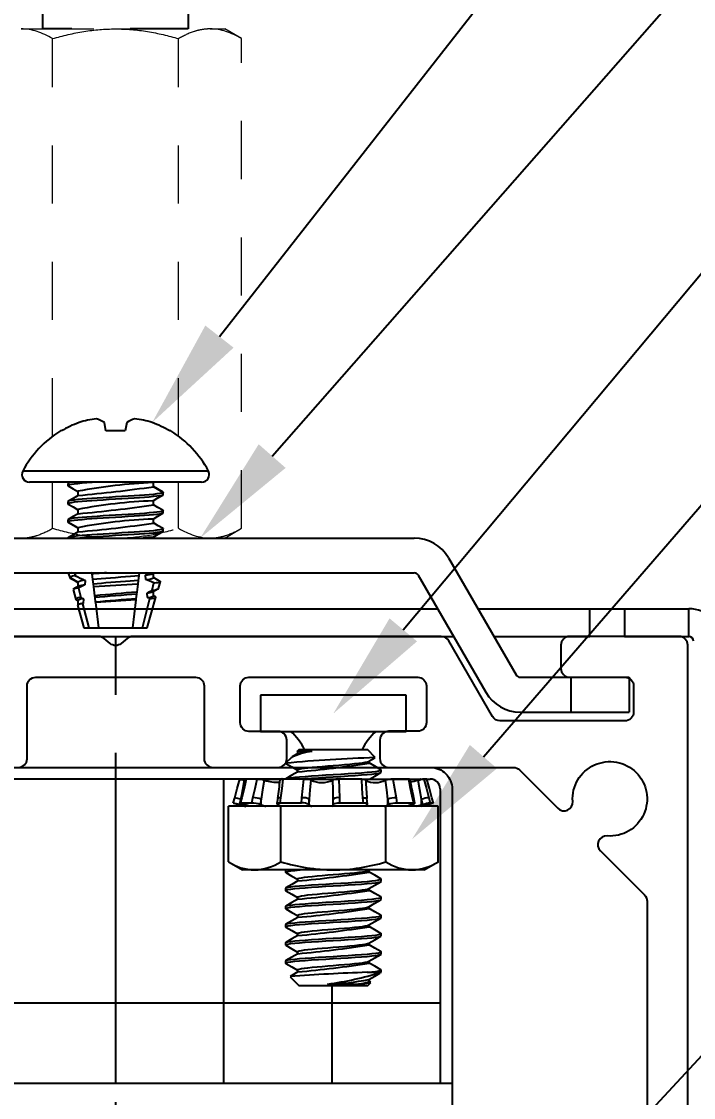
# Model space of a CAD drawing. Extents: x -5.3 to 6.1, y -1.3 to 5.5.
# Drawn here: x -0.162 to 0.993, y 2.108 to 3.957 of the extents above; entities that cross this region are included whole.
import ezdxf
from ezdxf import colors
from ezdxf.entities.mleader import LeaderData, LeaderLine
from ezdxf.math import Vec2, Vec3

# ---------------------------------------------------------------- set-up
doc = ezdxf.new("R2010")
doc.units = 0
doc.header["$LTSCALE"] = 0.5
doc.header["$MEASUREMENT"] = 0
for name, pattern in [('HIDDEN', [0.375, 0.25, -0.125]), ('HIDDEN2', [0.1875, 0.125, -0.0625]), ('PHANTOM', [0.5, 0.25, -0.05, 0.05, -0.05, 0.05, -0.05])]:
    doc.linetypes.add(name, pattern=pattern)
doc.layers.add('Construction', color=60, linetype='PHANTOM', plot=False)
doc.layers.add('CUST DWG', color=60, linetype='CONTINUOUS', lineweight=20)
for name, color, linetype in [('Driver', 210, 'CONTINUOUS'), ('FAB DWG', 221, 'CONTINUOUS'), ('Hardware', 242, 'CONTINUOUS'), ('Housing', 150, 'CONTINUOUS'), ('Mounting', 4, 'CONTINUOUS')]:
    doc.layers.add(name, color=color, linetype=linetype)
doc.styles.add('LSAD_Standard', font='arial.ttf')

msp = doc.modelspace()

# ---------------------------------------------------------------- linework, layer by layer
at = {"layer": 'Construction', "ltscale": 0.5, "transparency": 16777216}
msp.add_line((0, 2.9), (0, 0), dxfattribs=at)
at = {"layer": 'Driver', "transparency": 16777216}
for p, q in [((0.2923, 2.6551), (-0.5422, 2.655)), ((0, 2.655), (0, 2.1317)), ((0.1855, 2.655), (0.1855, 2.1317)), ((0.4366, 2.6551), (0.5408, 2.655)), ((0.5578, 2.638), (0.5578, 2.1317)), ((0.3717, 2.2995), (0.3717, 2.1317)), ((0.5578, 2.2697), (-0.5592, 2.2697)), ((0.5778, 2.1317), (-0.5792, 2.1317))]:
    msp.add_line(p, q, dxfattribs=at)
msp.add_lwpolyline([(-0.2994, 2.675), (0.5415, 2.675, -0.414214), (0.5785, 2.638), (0.5785, 1.712, -0.414214), (0.5415, 1.675), (-0.5415, 1.675, -0.414214), (-0.5785, 1.712), (-0.5785, 2.638, -0.414214), (-0.5415, 2.675), (-0.4441, 2.675)], format="xyb", dxfattribs=at)
msp.add_arc((0.5408, 2.638), 0.017, 0, 90, dxfattribs=at)
at = {"layer": 'Hardware', "linetype": 'HIDDEN', "lineweight": 15, "transparency": 16777216}
for p, q in [((-0.1624, 3.9442), (0, 3.9442)), ((0, 3.9442), (0.1624, 3.9442)), ((0.1624, 3.9442), (0.1875, 3.9442)), ((0.2165, 3.9275), (0.1875, 3.9442))]:
    msp.add_line(p, q, dxfattribs=at)
at = {"layer": 'Hardware', "linetype": 'HIDDEN2', "lineweight": 15, "transparency": 16777216}
for p, q in [((-0.1083, 3.2441), (-0.1083, 3.9275)), ((0.1082, 3.2441), (0.1082, 3.9275)), ((0.2165, 3.086), (0.2165, 3.9275)), ((-0.1083, 3.086), (-0.1083, 3.1652)), ((0.1082, 3.086), (0.1082, 3.1652)), ((0.1875, 3.0692), (0.2165, 3.086)), ((-0.1875, 3.0692), (0.1875, 3.0692))]:
    msp.add_line(p, q, dxfattribs=at)
at = {"layer": 'Hardware', "linetype": 'Continuous', "transparency": 16777216}
for p, q in [((-0.0167, 3.2533), (-0.0193, 3.2678)), ((0.0193, 3.2678), (0.0167, 3.2533)), ((-0.0933, 3.2533), (-0.0948, 3.2533)), ((0.0167, 3.2533), (-0.0167, 3.2533)), ((0.0948, 3.2533), (0.0933, 3.2533)), ((0.1595, 3.1843), (-0.1595, 3.1843)), ((0.1479, 3.1652), (-0.148, 3.1652)), ((-0.082, 3.1632), (-0.082, 3.1593)), ((-0.079, 3.1652), (-0.0816, 3.1637)), ((0.0643, 3.1644), (0.0655, 3.1652)), ((0.0651, 3.1574), (0.0651, 3.1649)), ((-0.0651, 3.1495), (-0.0651, 3.142)), ((0.082, 3.1476), (0.0651, 3.1574)), ((0.0815, 3.148), (0.082, 3.1476)), ((0.082, 3.1437), (0.082, 3.1476)), ((-0.082, 3.132), (-0.082, 3.1281)), ((0.0651, 3.1261), (0.0651, 3.1336)), ((-0.0651, 3.1183), (-0.0651, 3.1108)), ((0.082, 3.1124), (0.082, 3.1163)), ((-0.082, 3.1007), (-0.082, 3.0968)), ((-0.0651, 3.087), (-0.082, 3.0968)), ((0.0651, 3.0949), (0.0651, 3.1024)), ((-0.0651, 3.087), (-0.0651, 3.0795)), ((0.0651, 3.0692), (0.0651, 3.0711)), ((0.082, 3.0812), (0.082, 3.0851)), ((-0.082, 3.0695), (-0.082, 3.0692)), ((-0.0807, 3.0077), (-0.0789, 3.0013)), ((-0.0651, 2.9933), (-0.0789, 3.0013)), ((-0.0704, 3.0094), (-0.0691, 3.0044)), ((-0.0522, 2.9965), (-0.0529, 2.9886)), ((-0.0408, 3.0122), (-0.0408, 3.0122)), ((-0.0402, 3.0075), (-0.0405, 3.0094)), ((-0.0391, 2.9979), (-0.0402, 3.0075)), ((-0.0381, 2.9902), (-0.0391, 2.9979)), ((0.0389, 2.9964), (0.0381, 2.9898)), ((0.0398, 3.0043), (0.0389, 2.9964)), ((0.0405, 3.0094), (0.0398, 3.0043)), ((0.0521, 2.9979), (0.0513, 3.0056)), ((0.0651, 3.0011), (0.0651, 3.0086)), ((-0.0731, 2.9808), (-0.0683, 2.9639)), ((-0.0651, 2.9933), (-0.0651, 2.9858)), ((-0.0637, 2.9831), (-0.0596, 2.9671)), ((-0.0375, 2.9853), (-0.0381, 2.9902)), ((-0.0357, 2.9701), (-0.0375, 2.9853)), ((0.0381, 2.9898), (0.0364, 2.9764)), ((0.0627, 2.9794), (0.0659, 2.992)), ((0.0651, 2.9699), (0.0651, 2.9774)), ((0.0736, 2.9826), (0.0769, 2.9943)), ((-0.0651, 2.962), (-0.0683, 2.9639)), ((-0.0651, 2.962), (-0.0651, 2.9545)), ((-0.0596, 2.9671), (-0.0549, 2.9649)), ((-0.0549, 2.9649), (-0.0555, 2.957)), ((-0.0353, 2.967), (-0.0357, 2.9701)), ((-0.0343, 2.9593), (-0.0353, 2.967)), ((-0.0342, 2.9584), (-0.0343, 2.9593)), ((0.0348, 2.963), (0.0289, 2.9152)), ((0.035, 2.9648), (0.0348, 2.963)), ((0.036, 2.9727), (0.035, 2.9648)), ((0.0364, 2.9764), (0.036, 2.9727)), ((0.0462, 2.9152), (0.059, 2.9651)), ((0.0547, 2.967), (0.0541, 2.9747)), ((0.0545, 2.9152), (0.0693, 2.9674)), ((0.059, 2.9651), (0.0547, 2.967)), ((-0.0655, 2.954), (-0.0545, 2.9152)), ((-0.0646, 2.9548), (-0.0651, 2.9545)), ((-0.0555, 2.957), (-0.0568, 2.9563)), ((-0.0568, 2.9563), (-0.0462, 2.9152)), ((-0.0289, 2.9152), (-0.0342, 2.9584)), ((-0.0545, 2.9152), (-0.0462, 2.9152)), ((-0.0462, 2.9152), (-0.0289, 2.9152)), ((-0.0289, 2.9152), (0.0289, 2.9152)), ((0.0289, 2.9152), (0.0462, 2.9152)), ((0.0462, 2.9152), (0.0545, 2.9152)), ((0.4992, 2.7995), (0.2492, 2.7995)), ((0.2492, 2.7995), (0.2492, 2.737)), ((0.4992, 2.737), (0.4992, 2.7995)), ((0.2492, 2.737), (0.4992, 2.737)), ((0.3157, 2.7058), (0.312, 2.7022)), ((0.3133, 2.7027), (0.3121, 2.7022)), ((0.3123, 2.7017), (0.3125, 2.7016)), ((0.3125, 2.7019), (0.3125, 2.6983)), ((0.338, 2.7027), (0.3133, 2.7027)), ((0.3157, 2.7058), (0.3247, 2.7058)), ((0.3247, 2.7058), (0.4237, 2.7058)), ((0.4237, 2.7058), (0.4328, 2.7058)), ((0.4463, 2.6923), (0.4328, 2.7058)), ((0.3015, 2.6916), (0.2922, 2.6824)), ((0.2929, 2.6819), (0.2922, 2.6824)), ((0.3131, 2.6987), (0.3034, 2.693)), ((0.4359, 2.6824), (0.4359, 2.6859)), ((0.3125, 2.6706), (0.3125, 2.6671)), ((0.4562, 2.6667), (0.4562, 2.6706)), ((0.2134, 2.6551), (0.2186, 2.6551)), ((0.2232, 2.6525), (0.2209, 2.6531)), ((0.2435, 2.6551), (0.2244, 2.6551)), ((0.2447, 2.6551), (0.2442, 2.655)), ((0.2447, 2.6551), (0.2453, 2.6551)), ((0.2453, 2.6551), (0.2873, 2.6551)), ((0.3236, 2.6551), (0.2874, 2.6551)), ((0.3236, 2.6551), (0.3836, 2.6551)), ((0.423, 2.6551), (0.3836, 2.6551)), ((0.423, 2.6551), (0.4763, 2.6551)), ((0.5038, 2.6551), (0.4762, 2.6551)), ((0.5049, 2.6551), (0.5042, 2.655)), ((0.5049, 2.6551), (0.524, 2.6551)), ((0.5249, 2.6543), (0.5247, 2.6549)), ((0.535, 2.6551), (0.5298, 2.6551)), ((0.1938, 2.5128), (0.1938, 2.6082)), ((0.284, 2.6082), (0.1938, 2.6082)), ((0.2023, 2.6139), (0.2048, 2.623)), ((0.2026, 2.6138), (0.2235, 2.6082)), ((0.215, 2.6204), (0.2125, 2.6112)), ((0.2125, 2.6112), (0.215, 2.6105)), ((0.216, 2.6229), (0.2136, 2.6137)), ((0.2167, 2.623), (0.2143, 2.6139)), ((0.2342, 2.6139), (0.2143, 2.6139)), ((0.215, 2.619), (0.215, 2.6204)), ((0.215, 2.6105), (0.215, 2.6129)), ((0.2226, 2.6105), (0.2202, 2.6112)), ((0.2342, 2.6139), (0.2361, 2.623)), ((0.2503, 2.6204), (0.2484, 2.6112)), ((0.2484, 2.6112), (0.2503, 2.6105)), ((0.2503, 2.6105), (0.2503, 2.6204)), ((0.2787, 2.622), (0.2773, 2.6128)), ((0.2805, 2.6105), (0.279, 2.6112)), ((0.2834, 2.623), (0.282, 2.6139)), ((0.3196, 2.6139), (0.282, 2.6139)), ((0.284, 2.5128), (0.284, 2.6082)), ((0.4644, 2.6082), (0.284, 2.6082)), ((0.3196, 2.6139), (0.3202, 2.623)), ((0.3329, 2.6204), (0.3323, 2.6112)), ((0.3323, 2.6112), (0.3329, 2.6105)), ((0.3329, 2.6105), (0.3329, 2.6204)), ((0.3742, 2.6112), (0.3742, 2.6204)), ((0.3742, 2.6105), (0.3742, 2.6112)), ((0.3848, 2.623), (0.3848, 2.6139)), ((0.4258, 2.6139), (0.3848, 2.6139)), ((0.4258, 2.6139), (0.4249, 2.623)), ((0.4322, 2.6112), (0.4314, 2.6105)), ((0.4329, 2.6122), (0.432, 2.6214)), ((0.4644, 2.5128), (0.4644, 2.6082)), ((0.5546, 2.6082), (0.4644, 2.6082)), ((0.4679, 2.6105), (0.4679, 2.6204)), ((0.4694, 2.6112), (0.4679, 2.6204)), ((0.4679, 2.6105), (0.4694, 2.6112)), ((0.4822, 2.623), (0.4836, 2.6139)), ((0.5123, 2.6139), (0.4836, 2.6139)), ((0.51, 2.6112), (0.5079, 2.6105)), ((0.5123, 2.6139), (0.5103, 2.623)), ((0.5143, 2.6134), (0.5123, 2.6226)), ((0.525, 2.6082), (0.5459, 2.6138)), ((0.5259, 2.6105), (0.5259, 2.6204)), ((0.5282, 2.6112), (0.5259, 2.6204)), ((0.5259, 2.6105), (0.5282, 2.6112)), ((0.5383, 2.623), (0.5406, 2.6139)), ((0.5461, 2.6139), (0.5406, 2.6139)), ((0.5461, 2.6139), (0.5436, 2.623)), ((0.5459, 2.6138), (0.5461, 2.6139)), ((0.5546, 2.5128), (0.5546, 2.6082)), ((0.1938, 2.5128), (0.218, 2.4988)), ((0.2389, 2.4988), (0.218, 2.4988)), ((0.3742, 2.4988), (0.2389, 2.4988)), ((0.2922, 2.4988), (0.2922, 2.4949)), ((0.5095, 2.4988), (0.3742, 2.4988)), ((0.4359, 2.4949), (0.4359, 2.4984)), ((0.5305, 2.4988), (0.5095, 2.4988)), ((0.5305, 2.4988), (0.5546, 2.5128)), ((0.3125, 2.4831), (0.3125, 2.4796)), ((0.4562, 2.4792), (0.4562, 2.4831)), ((0.2922, 2.4675), (0.2922, 2.4636)), ((0.4359, 2.4636), (0.4359, 2.4672)), ((0.3125, 2.4519), (0.3125, 2.4483)), ((0.4562, 2.448), (0.4562, 2.4519)), ((0.2922, 2.4363), (0.2922, 2.4324)), ((0.4359, 2.4324), (0.4359, 2.4359)), ((0.2922, 2.405), (0.2922, 2.4011)), ((0.3125, 2.4206), (0.3125, 2.4171)), ((0.4359, 2.4011), (0.4359, 2.4047)), ((0.4562, 2.4167), (0.4562, 2.4206)), ((0.3125, 2.3894), (0.3125, 2.3858)), ((0.4562, 2.3855), (0.4562, 2.3894)), ((0.2922, 2.3738), (0.2922, 2.3699)), ((0.4359, 2.3699), (0.4359, 2.3734)), ((0.3125, 2.3581), (0.3125, 2.3546)), ((0.4562, 2.3542), (0.4562, 2.3581)), ((0.2922, 2.3425), (0.2922, 2.3386)), ((0.4359, 2.3386), (0.4359, 2.3422)), ((0.2998, 2.3154), (0.3157, 2.2995)), ((0.3125, 2.3269), (0.3125, 2.3233)), ((0.4322, 2.323), (0.4562, 2.323)), ((0.4562, 2.323), (0.4562, 2.3269)), ((0.3742, 2.2995), (0.3157, 2.2995)), ((0.3645, 2.3027), (0.4104, 2.3027)), ((0.4328, 2.2995), (0.3742, 2.2995)), ((0.4328, 2.2995), (0.4388, 2.3055)), ((0.4359, 2.3074), (0.4359, 2.3109)), ((0.4386, 2.3061), (0.4359, 2.3077))]:
    msp.add_line(p, q, dxfattribs=at)
at = {"layer": 'Hardware', "linetype": 'HIDDEN', "ltscale": 0.5, "transparency": 16777216}
msp.add_lwpolyline([(-0.125, 4.9699), (0.125, 4.9699), (0.125, 3.9442), (-0.125, 3.9442)], close=True, dxfattribs=at)
at = {"layer": 'Hardware', "linetype": 'Continuous', "transparency": 16777216, "flags": 128}
for points in [[(-0.0308, 3.1652), (-0.0404, 3.1645), (-0.0494, 3.1639), (-0.0577, 3.1633), (-0.0649, 3.1626), (-0.071, 3.1619), (-0.0759, 3.1612), (-0.0793, 3.1605), (-0.0813, 3.1599), (-0.082, 3.1593), (-0.0815, 3.1588)], [(0.082, 3.1476), (0.0813, 3.147), (0.0793, 3.1464), (0.0758, 3.1457), (0.071, 3.145), (0.0649, 3.1443), (0.0577, 3.1436), (0.0497, 3.143), (0.041, 3.1424), (0.0317, 3.1418), (0.0216, 3.1411), (0.0109, 3.1405), (0, 3.1398), (-0.0109, 3.1391), (-0.0216, 3.1384), (-0.0317, 3.1378), (-0.041, 3.1372), (-0.0497, 3.1366), (-0.0577, 3.1359), (-0.0649, 3.1353), (-0.071, 3.1346), (-0.0759, 3.1339), (-0.0793, 3.1332), (-0.0813, 3.1326), (-0.082, 3.132)], [(0.082, 3.1437), (0.0813, 3.1431), (0.0793, 3.1424), (0.0758, 3.1418), (0.071, 3.1411), (0.0649, 3.1404), (0.0577, 3.1397), (0.0497, 3.1391), (0.041, 3.1385), (0.0317, 3.1379), (0.0216, 3.1372), (0.0109, 3.1366), (0, 3.1359), (-0.0109, 3.1352), (-0.0216, 3.1345), (-0.0317, 3.1339), (-0.041, 3.1333), (-0.0497, 3.1327), (-0.0577, 3.132), (-0.0649, 3.1314), (-0.071, 3.1307), (-0.0759, 3.13), (-0.0793, 3.1293), (-0.0813, 3.1286), (-0.082, 3.1281), (-0.0815, 3.1276)], [(-0.0816, 3.1588), (-0.0731, 3.1539), (-0.0651, 3.1493)], [(0.0816, 3.148), (0.072, 3.1536), (0.0651, 3.1576)], [(-0.0646, 3.1423), (-0.0731, 3.1374), (-0.0816, 3.1324)], [(-0.0816, 3.1276), (-0.0731, 3.1226), (-0.0651, 3.118)], [(0.0643, 3.1332), (0.0728, 3.1381), (0.0812, 3.143)], [(0.0812, 3.117), (0.0728, 3.1219), (0.0651, 3.1264)], [(0.0811, 3.117), (0.0813, 3.1169), (0.082, 3.1163), (0.0813, 3.1157), (0.0793, 3.1151), (0.0758, 3.1144), (0.071, 3.1137), (0.0649, 3.113), (0.0577, 3.1124), (0.0497, 3.1117), (0.041, 3.1111), (0.0317, 3.1105), (0.0216, 3.1099), (0.0109, 3.1092), (0, 3.1085), (-0.0109, 3.1078), (-0.0216, 3.1072), (-0.0317, 3.1065), (-0.041, 3.1059), (-0.0497, 3.1053), (-0.0577, 3.1047), (-0.0649, 3.104), (-0.071, 3.1033), (-0.0759, 3.1026), (-0.0793, 3.1019), (-0.0813, 3.1013), (-0.082, 3.1007), (-0.082, 3.1007)], [(0.082, 3.1124), (0.0813, 3.1118), (0.0793, 3.1112), (0.0758, 3.1105), (0.071, 3.1098), (0.0649, 3.1091), (0.0577, 3.1085), (0.0497, 3.1078), (0.041, 3.1072), (0.0317, 3.1066), (0.0216, 3.106), (0.0109, 3.1053), (0, 3.1046), (-0.0109, 3.1039), (-0.0216, 3.1032), (-0.0317, 3.1026), (-0.041, 3.102), (-0.0497, 3.1014), (-0.0577, 3.1008), (-0.0649, 3.1001), (-0.071, 3.0994), (-0.0759, 3.0987), (-0.0793, 3.098), (-0.0813, 3.0974), (-0.082, 3.0968)], [(-0.0646, 3.1111), (-0.0731, 3.1061), (-0.0816, 3.1012)], [(0.0643, 3.1019), (0.0728, 3.1069), (0.0812, 3.1118)], [(-0.082, 3.0968), (-0.0813, 3.0962), (-0.0812, 3.0962)], [(-0.0812, 3.0962), (-0.0728, 3.0912), (-0.0651, 3.0868)], [(0.0816, 3.0855), (0.0731, 3.0905), (0.0651, 3.0951)], [(0.0815, 3.0855), (0.082, 3.0851), (0.0813, 3.0845), (0.0793, 3.0839), (0.0758, 3.0832), (0.071, 3.0825), (0.0649, 3.0818), (0.0577, 3.0811), (0.0497, 3.0805), (0.041, 3.0799), (0.0317, 3.0793), (0.0216, 3.0786), (0.0109, 3.078), (0, 3.0773), (-0.0109, 3.0766), (-0.0216, 3.0759), (-0.0317, 3.0753), (-0.041, 3.0747), (-0.0497, 3.0741), (-0.0577, 3.0734), (-0.0649, 3.0728), (-0.071, 3.0721), (-0.0759, 3.0714), (-0.0793, 3.0707), (-0.0813, 3.0701), (-0.082, 3.0695)], [(-0.0643, 3.0799), (-0.0728, 3.075), (-0.0812, 3.0701)], [(0.082, 3.0812), (0.0813, 3.0806), (0.0793, 3.0799), (0.0758, 3.0793), (0.071, 3.0786), (0.0649, 3.0779), (0.0577, 3.0772), (0.0497, 3.0766), (0.041, 3.076), (0.0317, 3.0754), (0.0216, 3.0747), (0.0109, 3.0741), (0, 3.0734), (-0.0109, 3.0727), (-0.0216, 3.072), (-0.0317, 3.0714), (-0.041, 3.0708), (-0.0497, 3.0702), (-0.0577, 3.0695), (-0.0613, 3.0692)], [(0.0646, 3.0708), (0.0731, 3.0758), (0.0816, 3.0807)], [(-0.0782, 3.0094), (-0.0804, 3.0081)], [(-0.0789, 3.0013), (-0.0779, 3.0005), (-0.0779, 3.0005)], [(-0.0779, 3.0005), (-0.0713, 2.9966), (-0.0651, 2.993)], [(0.0398, 3.0043), (0.0329, 3.0037), (0.0254, 3.0031), (0.0173, 3.0025), (0.0088, 3.0018), (0, 3.0011), (-0.0086, 3.0004), (-0.017, 2.9997), (-0.0249, 2.9991), (-0.0323, 2.9985), (-0.0391, 2.9979)], [(0.0389, 2.9964), (0.0321, 2.9959), (0.0248, 2.9953), (0.0169, 2.9946), (0.0085, 2.994), (0, 2.9933), (-0.0084, 2.9926), (-0.0165, 2.992), (-0.0242, 2.9913), (-0.0314, 2.9908), (-0.0381, 2.9902)], [(0.0659, 2.992), (0.0617, 2.9939), (0.0521, 2.9979)], [(0.0646, 3.0083), (0.0664, 3.0094)], [(0.0766, 2.9947), (0.0725, 2.9971), (0.0651, 3.0014)], [(-0.0646, 2.9861), (-0.069, 2.9835), (-0.0727, 2.9813)], [(-0.0529, 2.9886), (-0.0595, 2.9853), (-0.0637, 2.9831)], [(0.0541, 2.9747), (0.0589, 2.9773), (0.0627, 2.9794)], [(0.0646, 2.9771), (0.0716, 2.9811), (0.073, 2.982)], [(0.0659, 2.992), (0.0675, 2.9922), (0.0703, 2.9926), (0.0726, 2.9929), (0.0745, 2.9933), (0.0759, 2.9937), (0.0767, 2.994), (0.0769, 2.9943), (0.0766, 2.9947), (0.0766, 2.9947)], [(-0.0683, 2.9639), (-0.068, 2.9635), (-0.0673, 2.9631)], [(-0.0673, 2.9631), (-0.066, 2.9623), (-0.0651, 2.9618)], [(0.036, 2.9727), (0.0279, 2.9721), (0.0191, 2.9714), (0.0097, 2.9706), (0, 2.9699), (-0.0095, 2.9691), (-0.0187, 2.9684), (-0.0274, 2.9677), (-0.0353, 2.967)], [(0.035, 2.9648), (0.0272, 2.9642), (0.0186, 2.9635), (0.0094, 2.9628), (0, 2.962), (-0.0092, 2.9613), (-0.0182, 2.9606), (-0.0266, 2.9599), (-0.0343, 2.9593)], [(0.059, 2.9651), (0.0619, 2.9655), (0.0642, 2.9659), (0.0662, 2.9662), (0.0677, 2.9666), (0.0687, 2.967), (0.0692, 2.9673), (0.0693, 2.9676), (0.0689, 2.9679)], [(0.0689, 2.9679), (0.0686, 2.9681), (0.0651, 2.9701)], [(0.3125, 2.7019), (0.3125, 2.7019), (0.3133, 2.7027)], [(0.2927, 2.6819), (0.3029, 2.6759), (0.3125, 2.6703)], [(0.3125, 2.6706), (0.3125, 2.6706), (0.3133, 2.6714), (0.3155, 2.6722), (0.3193, 2.673), (0.3244, 2.6738), (0.3306, 2.6745), (0.3379, 2.6753), (0.3462, 2.6761), (0.3552, 2.6769), (0.3647, 2.6777), (0.3742, 2.6785), (0.3838, 2.6792), (0.3932, 2.68), (0.4023, 2.6808), (0.4106, 2.6816), (0.4178, 2.6824), (0.4241, 2.6831), (0.4292, 2.6839), (0.4329, 2.6847), (0.4352, 2.6855), (0.4353, 2.6856)], [(0.4353, 2.6856), (0.4455, 2.6915), (0.446, 2.6918)], [(0.4558, 2.6711), (0.4456, 2.6771), (0.4359, 2.6827)], [(0.2922, 2.655), (0.2932, 2.6558), (0.2962, 2.6566), (0.3012, 2.6574), (0.308, 2.6582), (0.3162, 2.6589), (0.3259, 2.6597), (0.3369, 2.6605), (0.349, 2.6613), (0.3615, 2.6621), (0.3742, 2.6628), (0.3869, 2.6636), (0.3995, 2.6644), (0.4115, 2.6652), (0.4225, 2.666), (0.4322, 2.6667), (0.4405, 2.6675), (0.4472, 2.6683), (0.4522, 2.6691), (0.4552, 2.6699), (0.4562, 2.6706), (0.4556, 2.6711)], [(0.3131, 2.6674), (0.3029, 2.6615), (0.2927, 2.6555)], [(0.3162, 2.655), (0.3259, 2.6558), (0.3369, 2.6566), (0.349, 2.6574), (0.3615, 2.6582), (0.3742, 2.6589), (0.3869, 2.6597), (0.3995, 2.6605), (0.4115, 2.6613), (0.4225, 2.6621), (0.4322, 2.6628), (0.4405, 2.6636), (0.4472, 2.6644), (0.4522, 2.6652), (0.4552, 2.666), (0.4562, 2.6667)], [(0.4366, 2.6551), (0.4455, 2.6603), (0.4558, 2.6662)], [(0.2048, 2.623), (0.2091, 2.639), (0.2134, 2.6551)], [(0.2209, 2.6531), (0.2179, 2.6368), (0.215, 2.6204)], [(0.2244, 2.6551), (0.2207, 2.6391), (0.2167, 2.623)], [(0.2237, 2.6549), (0.2237, 2.6549), (0.2244, 2.6551)], [(0.2361, 2.623), (0.2397, 2.639), (0.2435, 2.6551)], [(0.2554, 2.6531), (0.2527, 2.6368), (0.2503, 2.6204)], [(0.2874, 2.6551), (0.2857, 2.6391), (0.2834, 2.623)], [(0.3202, 2.623), (0.3216, 2.639), (0.3236, 2.6551)], [(0.3353, 2.6531), (0.3339, 2.6368), (0.3329, 2.6204)], [(0.3742, 2.6204), (0.374, 2.6368), (0.3734, 2.6531)], [(0.3836, 2.6551), (0.3845, 2.6391), (0.3848, 2.623)], [(0.4249, 2.623), (0.4237, 2.639), (0.423, 2.6551)], [(0.423, 2.6551), (0.426, 2.6549), (0.4283, 2.6545), (0.4297, 2.6539), (0.43, 2.6533)], [(0.4679, 2.6204), (0.466, 2.6368), (0.4638, 2.6531)], [(0.4762, 2.6551), (0.4794, 2.6391), (0.4822, 2.623)], [(0.5038, 2.6551), (0.5053, 2.6549), (0.5057, 2.6546)], [(0.5103, 2.623), (0.5068, 2.639), (0.5038, 2.6551)], [(0.5259, 2.6204), (0.523, 2.6368), (0.52, 2.6531)], [(0.5219, 2.6536), (0.5229, 2.6539), (0.5243, 2.6545), (0.5247, 2.6549), (0.524, 2.6551)], [(0.5298, 2.6551), (0.5341, 2.6391), (0.5383, 2.623)], [(0.5436, 2.623), (0.5393, 2.639), (0.535, 2.6551)], [(0.2143, 2.6139), (0.2136, 2.6137), (0.214, 2.6133), (0.2155, 2.6127), (0.2178, 2.6119), (0.2202, 2.6112)], [(0.2167, 2.623), (0.2161, 2.623), (0.216, 2.6229)], [(0.282, 2.6139), (0.2795, 2.6137), (0.2778, 2.6133), (0.2772, 2.6127), (0.2778, 2.6119), (0.279, 2.6112)], [(0.2834, 2.623), (0.2818, 2.623), (0.2805, 2.6228), (0.2795, 2.6226), (0.2789, 2.6223), (0.2787, 2.622)], [(0.3848, 2.6139), (0.3815, 2.6137), (0.3784, 2.6133), (0.3761, 2.6127), (0.3746, 2.6119), (0.3742, 2.6112)], [(0.4249, 2.623), (0.4268, 2.623), (0.4285, 2.6228), (0.4299, 2.6226), (0.4309, 2.6223), (0.4317, 2.6219), (0.432, 2.6214), (0.432, 2.6214)], [(0.4322, 2.6112), (0.4329, 2.6121), (0.4324, 2.6128), (0.4308, 2.6134), (0.4283, 2.6138), (0.4258, 2.6139)], [(0.4314, 2.6105), (0.4303, 2.6095), (0.4301, 2.6085)], [(0.51, 2.6112), (0.5124, 2.6121), (0.5139, 2.6128), (0.5143, 2.6134), (0.5137, 2.6138), (0.5123, 2.6139)], [(0.5103, 2.623), (0.5113, 2.623), (0.512, 2.6228), (0.5123, 2.6226), (0.5123, 2.6226)], [(0.2929, 2.4944), (0.2922, 2.4949), (0.2932, 2.4956), (0.2962, 2.4964), (0.3012, 2.4972), (0.308, 2.498), (0.3162, 2.4988), (0.3171, 2.4988)], [(0.2922, 2.4988), (0.2923, 2.4988)], [(0.3125, 2.4831), (0.3125, 2.4831), (0.3133, 2.4839), (0.3155, 2.4847), (0.3193, 2.4855), (0.3244, 2.4863), (0.3306, 2.487), (0.3379, 2.4878), (0.3462, 2.4886), (0.3552, 2.4894), (0.3647, 2.4902), (0.3742, 2.491), (0.3838, 2.4917), (0.3932, 2.4925), (0.4023, 2.4933), (0.4106, 2.4941), (0.4178, 2.4949), (0.4241, 2.4956), (0.4292, 2.4964), (0.4329, 2.4972), (0.4352, 2.498), (0.4353, 2.4981)], [(0.4353, 2.4981), (0.4366, 2.4988)], [(0.2922, 2.4675), (0.2932, 2.4683), (0.2962, 2.4691), (0.3012, 2.4699), (0.308, 2.4707), (0.3162, 2.4714), (0.3259, 2.4722), (0.3369, 2.473), (0.349, 2.4738), (0.3615, 2.4746), (0.3742, 2.4753), (0.3869, 2.4761), (0.3995, 2.4769), (0.4115, 2.4777), (0.4225, 2.4785), (0.4322, 2.4792), (0.4405, 2.48), (0.4472, 2.4808), (0.4522, 2.4816), (0.4552, 2.4824), (0.4562, 2.4831), (0.4556, 2.4836)], [(0.2929, 2.4631), (0.2922, 2.4636), (0.2932, 2.4644), (0.2962, 2.4652), (0.3012, 2.466), (0.308, 2.4668), (0.3162, 2.4675), (0.3259, 2.4683), (0.3369, 2.4691), (0.349, 2.4699), (0.3615, 2.4707), (0.3742, 2.4714), (0.3869, 2.4722), (0.3995, 2.473), (0.4115, 2.4738), (0.4225, 2.4746), (0.4322, 2.4753), (0.4405, 2.4761), (0.4472, 2.4769), (0.4522, 2.4777), (0.4552, 2.4785), (0.4562, 2.4792)], [(0.2927, 2.4944), (0.3029, 2.4884), (0.3125, 2.4828)], [(0.3131, 2.4799), (0.3029, 2.474), (0.2927, 2.468)], [(0.4353, 2.4668), (0.4455, 2.4728), (0.4558, 2.4787)], [(0.4558, 2.4836), (0.4456, 2.4896), (0.4359, 2.4952)], [(0.2927, 2.4631), (0.3029, 2.4572), (0.3125, 2.4516)], [(0.3125, 2.4519), (0.3125, 2.4519), (0.3133, 2.4526), (0.3155, 2.4534), (0.3193, 2.4542), (0.3244, 2.455), (0.3306, 2.4558), (0.3379, 2.4565), (0.3462, 2.4573), (0.3552, 2.4582), (0.3647, 2.459), (0.3742, 2.4597), (0.3838, 2.4605), (0.3932, 2.4613), (0.4023, 2.4621), (0.4106, 2.4629), (0.4178, 2.4636), (0.4241, 2.4644), (0.4292, 2.4652), (0.4329, 2.466), (0.4352, 2.4668), (0.4353, 2.4668)], [(0.4558, 2.4524), (0.4456, 2.4583), (0.4359, 2.4639)], [(0.2922, 2.4363), (0.2932, 2.437), (0.2962, 2.4378), (0.3012, 2.4386), (0.308, 2.4394), (0.3162, 2.4402), (0.3259, 2.4409), (0.3369, 2.4417), (0.349, 2.4425), (0.3615, 2.4433), (0.3742, 2.4441), (0.3869, 2.4448), (0.3995, 2.4456), (0.4115, 2.4464), (0.4225, 2.4472), (0.4322, 2.448), (0.4405, 2.4487), (0.4472, 2.4495), (0.4522, 2.4503), (0.4552, 2.4511), (0.4562, 2.4519), (0.4556, 2.4524)], [(0.2929, 2.4319), (0.2922, 2.4324), (0.2932, 2.4331), (0.2962, 2.4339), (0.3012, 2.4347), (0.308, 2.4355), (0.3162, 2.4363), (0.3259, 2.437), (0.3369, 2.4378), (0.349, 2.4386), (0.3615, 2.4394), (0.3742, 2.4402), (0.3869, 2.4409), (0.3995, 2.4417), (0.4115, 2.4425), (0.4225, 2.4433), (0.4322, 2.4441), (0.4405, 2.4448), (0.4472, 2.4456), (0.4522, 2.4464), (0.4552, 2.4472), (0.4562, 2.448)], [(0.3131, 2.4487), (0.3029, 2.4427), (0.2927, 2.4368)], [(0.4353, 2.4356), (0.4455, 2.4415), (0.4558, 2.4475)], [(0.2927, 2.4319), (0.3029, 2.4259), (0.3125, 2.4203)], [(0.3125, 2.4206), (0.3125, 2.4206), (0.3133, 2.4214), (0.3155, 2.4222), (0.3193, 2.423), (0.3244, 2.4238), (0.3306, 2.4245), (0.3379, 2.4253), (0.3462, 2.4261), (0.3552, 2.4269), (0.3647, 2.4277), (0.3742, 2.4285), (0.3838, 2.4292), (0.3932, 2.43), (0.4023, 2.4308), (0.4106, 2.4316), (0.4178, 2.4324), (0.4241, 2.4331), (0.4292, 2.4339), (0.4329, 2.4347), (0.4352, 2.4355), (0.4353, 2.4356)], [(0.4558, 2.4211), (0.4456, 2.4271), (0.4359, 2.4327)], [(0.2922, 2.405), (0.2932, 2.4058), (0.2962, 2.4066), (0.3012, 2.4074), (0.308, 2.4082), (0.3162, 2.4089), (0.3259, 2.4097), (0.3369, 2.4105), (0.349, 2.4113), (0.3615, 2.4121), (0.3742, 2.4128), (0.3869, 2.4136), (0.3995, 2.4144), (0.4115, 2.4152), (0.4225, 2.416), (0.4322, 2.4167), (0.4405, 2.4175), (0.4472, 2.4183), (0.4522, 2.4191), (0.4552, 2.4199), (0.4562, 2.4206), (0.4556, 2.4211)], [(0.2929, 2.4006), (0.2922, 2.4011), (0.2932, 2.4019), (0.2962, 2.4027), (0.3012, 2.4035), (0.308, 2.4043), (0.3162, 2.405), (0.3259, 2.4058), (0.3369, 2.4066), (0.349, 2.4074), (0.3615, 2.4082), (0.3742, 2.4089), (0.3869, 2.4097), (0.3995, 2.4105), (0.4115, 2.4113), (0.4225, 2.4121), (0.4322, 2.4128), (0.4405, 2.4136), (0.4472, 2.4144), (0.4522, 2.4152), (0.4552, 2.416), (0.4562, 2.4167)], [(0.3131, 2.4174), (0.3029, 2.4115), (0.2927, 2.4055)], [(0.3125, 2.3894), (0.3125, 2.3894), (0.3133, 2.3901), (0.3155, 2.3909), (0.3193, 2.3917), (0.3244, 2.3925), (0.3306, 2.3933), (0.3379, 2.394), (0.3462, 2.3948), (0.3552, 2.3957), (0.3647, 2.3965), (0.3742, 2.3972), (0.3838, 2.398), (0.3932, 2.3988), (0.4023, 2.3996), (0.4106, 2.4004), (0.4178, 2.4011), (0.4241, 2.4019), (0.4292, 2.4027), (0.4329, 2.4035), (0.4352, 2.4043), (0.4353, 2.4043)], [(0.4353, 2.4043), (0.4455, 2.4103), (0.4558, 2.4162)], [(0.2922, 2.3738), (0.2932, 2.3745), (0.2962, 2.3753), (0.3012, 2.3761), (0.308, 2.3769), (0.3162, 2.3777), (0.3259, 2.3784), (0.3369, 2.3792), (0.349, 2.38), (0.3615, 2.3808), (0.3742, 2.3816), (0.3869, 2.3823), (0.3995, 2.3831), (0.4115, 2.3839), (0.4225, 2.3847), (0.4322, 2.3855), (0.4405, 2.3862), (0.4472, 2.387), (0.4522, 2.3878), (0.4552, 2.3886), (0.4562, 2.3894), (0.4556, 2.3899)], [(0.2929, 2.3694), (0.2922, 2.3699), (0.2932, 2.3706), (0.2962, 2.3714), (0.3012, 2.3722), (0.308, 2.373), (0.3162, 2.3738), (0.3259, 2.3745), (0.3369, 2.3753), (0.349, 2.3761), (0.3615, 2.3769), (0.3742, 2.3777), (0.3869, 2.3784), (0.3995, 2.3792), (0.4115, 2.38), (0.4225, 2.3808), (0.4322, 2.3816), (0.4405, 2.3823), (0.4472, 2.3831), (0.4522, 2.3839), (0.4552, 2.3847), (0.4562, 2.3855)], [(0.2927, 2.4006), (0.3029, 2.3947), (0.3125, 2.3891)], [(0.3131, 2.3862), (0.3029, 2.3802), (0.2927, 2.3743)], [(0.4558, 2.3899), (0.4456, 2.3958), (0.4359, 2.4014)], [(0.2927, 2.3694), (0.3029, 2.3634), (0.3125, 2.3578)], [(0.3125, 2.3581), (0.3125, 2.3581), (0.3133, 2.3589), (0.3155, 2.3597), (0.3193, 2.3605), (0.3244, 2.3613), (0.3306, 2.362), (0.3379, 2.3628), (0.3462, 2.3636), (0.3552, 2.3644), (0.3647, 2.3652), (0.3742, 2.366), (0.3838, 2.3667), (0.3932, 2.3675), (0.4023, 2.3683), (0.4106, 2.3691), (0.4178, 2.3699), (0.4241, 2.3706), (0.4292, 2.3714), (0.4329, 2.3722), (0.4352, 2.373), (0.4353, 2.3731)], [(0.4353, 2.3731), (0.4455, 2.379), (0.4558, 2.385)], [(0.4558, 2.3586), (0.4456, 2.3646), (0.4359, 2.3702)], [(0.2922, 2.3425), (0.2932, 2.3433), (0.2962, 2.3441), (0.3012, 2.3449), (0.308, 2.3457), (0.3162, 2.3464), (0.3259, 2.3472), (0.3369, 2.348), (0.349, 2.3488), (0.3615, 2.3496), (0.3742, 2.3503), (0.3869, 2.3511), (0.3995, 2.3519), (0.4115, 2.3527), (0.4225, 2.3535), (0.4322, 2.3542), (0.4405, 2.355), (0.4472, 2.3558), (0.4522, 2.3566), (0.4552, 2.3574), (0.4562, 2.3581), (0.4556, 2.3586)], [(0.2929, 2.3381), (0.2922, 2.3386), (0.2932, 2.3394), (0.2962, 2.3402), (0.3012, 2.341), (0.308, 2.3418), (0.3162, 2.3425), (0.3259, 2.3433), (0.3369, 2.3441), (0.349, 2.3449), (0.3615, 2.3457), (0.3742, 2.3464), (0.3869, 2.3472), (0.3995, 2.348), (0.4115, 2.3488), (0.4225, 2.3496), (0.4322, 2.3503), (0.4405, 2.3511), (0.4472, 2.3519), (0.4522, 2.3527), (0.4552, 2.3535), (0.4562, 2.3542)], [(0.3131, 2.3549), (0.3029, 2.349), (0.2927, 2.343)], [(0.4353, 2.3418), (0.4455, 2.3478), (0.4558, 2.3537)], [(0.2927, 2.3381), (0.3029, 2.3322), (0.3125, 2.3266)], [(0.3125, 2.3269), (0.3125, 2.3269), (0.3133, 2.3276), (0.3155, 2.3284), (0.3193, 2.3292), (0.3244, 2.33), (0.3306, 2.3308), (0.3379, 2.3315), (0.3462, 2.3323), (0.3552, 2.3332), (0.3647, 2.334), (0.3742, 2.3347), (0.3838, 2.3355), (0.3932, 2.3363), (0.4023, 2.3371), (0.4106, 2.3379), (0.4178, 2.3386), (0.4241, 2.3394), (0.4292, 2.3402), (0.4329, 2.341), (0.4352, 2.3418), (0.4353, 2.3418)], [(0.4558, 2.3274), (0.4456, 2.3333), (0.4359, 2.3389)], [(0.3131, 2.3237), (0.3029, 2.3177), (0.3, 2.316)], [(0.4322, 2.323), (0.4405, 2.3237), (0.4472, 2.3245), (0.4522, 2.3253), (0.4552, 2.3261), (0.4562, 2.3269), (0.4556, 2.3274)], [(0.4353, 2.3106), (0.4455, 2.3165), (0.4544, 2.3217)]]:
    msp.add_lwpolyline(points, dxfattribs=at)
at = {"layer": 'Hardware', "linetype": 'Continuous', "transparency": 16777216}
for centre, radius, start, end in [((-0.0169, 3.1237), 0.1512, 96.061, 107.6918), ((-0.0439, 3.2324), 0.0431, 55.132, 75.1924), ((0.0439, 3.2324), 0.0431, 104.8076, 124.868), ((0.0169, 3.1237), 0.1512, 72.3082, 83.939), ((-0.0004, 3.0973), 0.1815, 110.1187, 120.771), ((0.0004, 3.0973), 0.1815, 59.229, 69.8813), ((0, 3.0996), 0.1806, 121.6613, 152.0062), ((0, 3.0996), 0.1806, 27.9938, 58.3387), ((-0.148, 3.1782), 0.013, 152.0062, 270), ((0.1479, 3.1782), 0.013, 270, 27.9938), ((-0.0758, 3.1544), 0.0108, 88.8257, 125.0269), ((0.0982, 2.3008), 0.8643, 92.2556, 100.8935), ((-0.3023, 5.7583), 2.6267, 275.1921, 278.0394), ((0.0982, 2.2696), 0.8643, 92.2556, 100.8935), ((-0.3023, 5.727), 2.6267, 275.1921, 278.0394), ((0.0982, 2.2383), 0.8643, 92.2556, 100.8935), ((-0.2495, 5.2559), 2.1838, 274.8666, 278.2826), ((0.3023, 0.4549), 2.6267, 95.1921, 95.5719), ((-0.0713, 2.989), 0.021, 103.0422, 116.7283), ((-0.069, 2.987), 0.0174, 90.4198, 124.8445), ((0.1385, 3.4284), 0.4721, 243.9107, 246.178), ((-0.053, 2.9721), 0.0245, 88.218, 119.7461), ((1.8634, -21.3908), 24.4725, 94.40417, 94.46132), ((-0.537, 4.1259), 1.2654, 297.7058, 298.0738), ((0.0494, 3.0484), 0.0429, 272.6219, 290.7471), ((0.0519, 3.0265), 0.0286, 270.3633, 297.4793), ((-0.0648, 2.9668), 0.0163, 86.1446, 120.7888), ((-0.0496, 2.9452), 0.0436, 94.3743, 110.0798), ((2.2309, -34.4012), 37.4552, 93.35637, 93.47219), ((0.053, 3.0035), 0.0288, 272.0895, 293.4324), ((0.0619, 3.0026), 0.0231, 272.1489, 300.358), ((-0.0597, 2.9537), 0.0134, 89.5324, 130.4024), ((-0.0552, 2.9461), 0.0188, 89.1438, 121.8732), ((1.4352, -13.3744), 16.4105, 94.88949, 95.14207), ((1.7922, -24.022), 27.0422, 93.72623, 93.87272), ((0.055, 2.9862), 0.0192, 269.1344, 301.6613), ((-0.0575, 2.9414), 0.0149, 87.2086, 122.4124), ((-0.0543, 2.9321), 0.0249, 92.6123, 114.1466), ((0.2353, 2.6621), 0.0995, 26.0546, 48.8639), ((0.5132, 2.6621), 0.0995, 131.1361, 153.9454), ((0.3483, 2.603), 0.1002, 95.9033, 117.8238), ((0.3392, 2.6162), 0.0865, 90.8063, 107.5273), ((0.5401, -0.0686), 2.7621, 91.9529, 95.1481), ((0.1205, 4.7597), 2.1011, 275.2613, 278.6338), ((0.237, 2.7303), 0.0788, 252.7169, 258.2564), ((-0.9106, 2.9119), 1.163, 345.6112, 347.235), ((0.2156, 2.6212), 0.034, 76.4455, 84.8639), ((0.2412, 2.6037), 0.0514, 73.9585, 87.3897), ((0.2768, 2.7175), 0.0678, 251.5716, 274.629), ((-0.2044, 2.6991), 0.4892, 350.9241, 354.7009), ((0.2861, 2.6502), 0.00505, 75.2147, 131.9908), ((0.3245, 2.6245), 0.0306, 69.3822, 91.6631), ((0.3543, 2.6956), 0.0465, 245.8546, 294.1454), ((0.382, 2.6358), 0.0194, 85.2306, 116.383), ((0.8212, 2.6606), 0.3912, 181.0661, 185.7577), ((0.4465, 2.6873), 0.0383, 244.6093, 296.8132), ((0.4768, 2.6105), 0.0446, 90.8758, 107.0221), ((1.1652, 2.7714), 0.6697, 190.0454, 192.8402), ((0.4773, 2.8143), 0.1667, 280.1226, 284.8423), ((0.5371, 2.5927), 0.0628, 96.6645, 105.7965), ((0.0091, 1.8555), 0.7826, 74.935, 75.6886), ((0.1625, 2.4352), 0.1925, 74.1743, 77.3018), ((0.542, 3.8269), 1.2596, 254.9543, 255.3688), ((0.1704, 2.4242), 0.1935, 71.9641, 74.3485), ((0.232, 2.5634), 0.0505, 71.1387, 87.5181), ((0.2346, 2.5746), 0.0485, 71.101, 88.1905), ((0.2821, 2.7044), 0.0991, 251.282, 256.0834), ((0.2763, 2.6001), 0.0113, 46.029, 67.9414), ((0.3211, 2.5895), 0.0245, 62.7516, 93.5875), ((0.3222, 2.6002), 0.0229, 61.997, 95.0329), ((0.341, 2.6199), 0.0123, 229.2929, 251.2867), ((0.3713, 2.6109), 0.00292, 289.8767, 351.9074), ((0.3822, 2.6107), 0.0126, 78.0201, 129.4112), ((0.4498, 2.6518), 0.0451, 284.8161, 293.7995), ((0.4818, 2.5845), 0.0385, 89.4705, 111.1241), ((0.4836, 2.5746), 0.0392, 89.9819, 111.2406), ((0.5263, 2.5516), 0.0617, 107.2711, 113.4929), ((0.4546, 2.8637), 0.263, 283.7232, 285.7234), ((0.5452, 2.5588), 0.0645, 96.0948, 107.401), ((0.5508, 2.5362), 0.0784, 97.4592, 106.7579), ((0.2416, 2.5875), 0.0887, 237.37, 268.2458), ((0.2354, 2.5899), 0.0912, 272.1847, 302.1995), ((0.3785, 2.8248), 0.326, 253.1571, 269.2549), ((0.3705, 2.8211), 0.3223, 270.6528, 286.9351), ((0.5122, 2.5875), 0.0887, 237.37, 268.2458), ((0.5061, 2.5899), 0.0912, 272.1847, 302.1995), ((0.1205, 4.5722), 2.1011, 275.2613, 278.6338), ((0.1205, 4.5409), 2.1011, 275.2613, 278.6338), ((0.1205, 4.5097), 2.1011, 275.2613, 278.6338), ((0.1205, 4.4784), 2.1011, 275.2613, 278.6338), ((0.1205, 4.4472), 2.1011, 275.2613, 278.6338), ((0.1205, 4.4159), 2.1011, 275.2613, 278.6338), ((0.5724, -1.534), 3.8595, 92.0819, 94.0472), ((0.2928, 2.8439), 0.5459, 277.5447, 287.4151), ((0.3559, 2.7), 0.3974, 271.2412, 281.5188), ((0.4115, 2.3689), 0.0663, 269.1175, 291.6617), ((0.4108, 2.4357), 0.133, 269.8562, 282.11)]:
    msp.add_arc(centre, radius, start, end, dxfattribs=at)
at = {"layer": 'Hardware', "linetype": 'HIDDEN', "lineweight": 15, "transparency": 16777216}
for points in [[(-0.1083, 3.9275), (-0.126, 3.9377), (-0.1439, 3.9442), (-0.1624, 3.9442)], [(0.2165, 3.9275), (0.1988, 3.9377), (0.1808, 3.9442), (0.1624, 3.9442)]]:
    msp.add_open_spline(points, degree=3, dxfattribs=at)
for points, knots in [([(-0.1083, 3.9275), (-0.0907, 3.9326), (-0.0726, 3.9368), (-0.0365, 3.9427), (-0.0183, 3.9442), (0, 3.9442)], [0, 0, 0, 0, 0.5, 0.5, 1, 1, 1, 1]), ([(0, 3.9442), (0.0183, 3.9442), (0.0369, 3.9426), (0.073, 3.9368), (0.0907, 3.9325), (0.1082, 3.9275)], [0, 0, 0, 0, 0.5, 0.5, 1, 1, 1, 1]), ([(0.1624, 3.9442), (0.1578, 3.9442), (0.1532, 3.9438), (0.144, 3.9423), (0.1395, 3.9412), (0.126, 3.9368), (0.1171, 3.9326), (0.1082, 3.9275)], [0, 0, 0, 0, 0.25, 0.25, 0.5, 0.5, 1, 1, 1, 1])]:
    msp.add_open_spline(points, degree=3, knots=knots, dxfattribs=at)
at = {"layer": 'Hardware', "linetype": 'HIDDEN2', "lineweight": 15, "transparency": 16777216}
for points, knots in [([(-0.1624, 3.0692), (-0.1578, 3.0692), (-0.1532, 3.0696), (-0.1441, 3.0712), (-0.1395, 3.0723), (-0.126, 3.0767), (-0.1171, 3.0809), (-0.1083, 3.086)], [0, 0, 0, 0, 0.25, 0.25, 0.5, 0.5, 1, 1, 1, 1]), ([(-0.1083, 3.086), (-0.0907, 3.0809), (-0.0726, 3.0766), (-0.0365, 3.0708), (-0.0183, 3.0692), (0, 3.0692)], [0, 0, 0, 0, 0.5, 0.5, 1, 1, 1, 1]), ([(0, 3.0692), (0.0183, 3.0692), (0.0369, 3.0709), (0.073, 3.0767), (0.0907, 3.0809), (0.1082, 3.086)], [0, 0, 0, 0, 0.5, 0.5, 1, 1, 1, 1]), ([(0.1624, 3.0692), (0.167, 3.0692), (0.1716, 3.0696), (0.1807, 3.0712), (0.1852, 3.0723), (0.1988, 3.0767), (0.2077, 3.0809), (0.2165, 3.086)], [0, 0, 0, 0, 0.25, 0.25, 0.5, 0.5, 1, 1, 1, 1])]:
    msp.add_open_spline(points, degree=3, knots=knots, dxfattribs=at)
msp.add_open_spline([(0.1082, 3.086), (0.1259, 3.0758), (0.1439, 3.0692), (0.1624, 3.0692)], degree=3, dxfattribs=at)
at = {"layer": 'Housing', "transparency": 16777216}
for points in [[(0.9835, 0.0151), (0.9834, 2.8851, 0.414214), (0.9684, 2.9001), (0.7804, 2.9001, 0.414214), (0.7654, 2.8851), (0.7654, 2.8451, 0.414214), (0.7804, 2.8301), (0.8754, 2.8301, -0.414214), (0.8904, 2.8151), (0.8904, 2.7701, -0.414214), (0.8754, 2.7551), (0.6607, 2.7551, -0.267949), (0.6477, 2.7626), (0.5726, 2.8926, 0.267949), (0.5596, 2.9001), (0.0293, 2.9, 0.176327), (0.0197, 2.8965), (0.0096, 2.8881, -0.36397), (-0.0096, 2.8881), (-0.0196, 2.8965, 0.176327), (-0.0293, 2.9), (-0.5596, 2.9, 0.267949)], [(-0.1672, 2.675, 0.414214), (-0.1522, 2.69), (-0.1522, 2.815, -0.414214), (-0.1372, 2.83), (0.1372, 2.83, -0.414214), (0.1522, 2.815), (0.1522, 2.69, 0.414214), (0.1672, 2.675), (0.2792, 2.675, 0.414214), (0.2942, 2.69), (0.2942, 2.722, 0.414214), (0.2792, 2.737), (0.2292, 2.737, -0.414214), (0.2142, 2.752), (0.2142, 2.815, -0.414214), (0.2292, 2.83), (0.5192, 2.8301, -0.414214), (0.5342, 2.8151), (0.5342, 2.7521, -0.414214), (0.5192, 2.7371), (0.4692, 2.7371, 0.414214), (0.4542, 2.7221), (0.4542, 2.6901, 0.414214), (0.4692, 2.6751), (0.6836, 2.6751, -0.198912), (0.6942, 2.6707), (0.76, 2.6049, 0.694078), (0.7856, 2.6165, -2.678512), (0.8449, 2.5572, 0.694078), (0.8332, 2.5317), (0.909, 2.4559, -0.198912), (0.9134, 2.4453), (0.9135, 1.6158, -0.414214)]]:
    msp.add_lwpolyline(points, format="xyb", dxfattribs=at)
at = {"layer": 'Mounting', "linetype": 'Continuous', "lineweight": 25, "transparency": 16777216}
for p, q in [((-0.5134, 3.0692), (0.5134, 3.0692)), ((0.5721, 3.0353), (0.6884, 2.834)), ((-0.5134, 3.0094), (0.5134, 3.0094)), ((0.5203, 3.0054), (0.6366, 2.8041)), ((0.6953, 2.83), (0.8828, 2.83)), ((0.7828, 2.7702), (0.7828, 2.83)), ((0.8828, 2.83), (0.8828, 2.7702)), ((0.6953, 2.7702), (0.8828, 2.7702))]:
    msp.add_line(p, q, dxfattribs=at)
at = {"layer": 'Mounting', "transparency": 16777216}
for p, q in [((-0.5536, 2.9478), (0.5536, 2.9478)), ((0.6227, 2.9478), (0.8148, 2.9478)), ((0.8148, 2.9), (0.8148, 2.9478)), ((0.8148, 2.9478), (0.8748, 2.9478)), ((0.8748, 2.9478), (0.8748, 2.9)), ((0.8748, 2.9478), (0.9852, 2.9478)), ((0.9852, 2.9), (0.9852, 2.9478)), ((-0.5812, 2.9), (0.5812, 2.9)), ((0.6503, 2.9), (0.8148, 2.9)), ((0.8748, 2.9), (0.8148, 2.9)), ((0.8748, 2.9), (0.9852, 2.9))]:
    msp.add_line(p, q, dxfattribs=at)
at = {"layer": 'Mounting', "linetype": 'Continuous', "lineweight": 25, "transparency": 16777216}
for centre, radius, start, end in [((0.5134, 3.0014), 0.0678, 30, 90), ((0.5134, 3.0014), 0.008, 30, 90), ((0.6953, 2.838), 0.008, 210, 270), ((0.6953, 2.838), 0.0678, 210, 270)]:
    msp.add_arc(centre, radius, start, end, dxfattribs=at)
at = {"layer": 'Mounting', "transparency": 16777216}
for radius in [0.0558, 0.008]:
    msp.add_arc((0.9852, 2.892), radius, 0, 90, dxfattribs=at)

# ---------------------------------------------------------------- leaders
at = {"layer": 'CUST DWG', "ltscale": 0.5, "transparency": 16777216}
ml = msp.add_multileader_mtext('Standard', dxfattribs=at)
ml.set_content('\\A1;DRIVER', color=256, style='LSAD_Standard')
ml.set_leader_properties()
ml.build(insert=Vec2(0, 0))
ml.multileader.update_dxf_attribs({"text_left_attachment_type": 2, "dogleg_length": 0.36, "arrow_head_size": 0.1875})
ctx = ml.context
ctx.base_point, ctx.char_height, ctx.arrow_head_size, ctx.landing_gap_size, ctx.plane_origin = Vec3(2.5197, 2.9909), 0.1875, 0.1875, 0.09, Vec3(1.028, 2.8869)
ctx.left_attachment = 2
notes = []
notes.append((ctx, [(0, (1, 1, 0), (1.7568, 2.9909), (1, 0), 0.7629, [(0, [(0.5785, 1.7161)], 0, [])])]))
ctx.mtext.insert, ctx.mtext.width, ctx.mtext.defined_height, ctx.mtext.flow_direction = Vec3(2.6097, 3.0846), 3.15153, 0.8541, 5
at = {"layer": 'FAB DWG', "ltscale": 0.5, "transparency": 16777216}
ml = msp.add_multileader_mtext('Standard', dxfattribs=at)
ml.set_content('\\A1;6-32 X {\\H0.7x;\\S3/16;} PAN HEAD SCREW  (HW00632-00)', color=256, style='LSAD_Standard')
ml.set_leader_properties()
ml.build(insert=Vec2(0, 0))
ml.multileader.update_dxf_attribs({"text_left_attachment_type": 2, "dogleg_length": 0.36, "arrow_head_size": 0.1875})
ctx = ml.context
ctx.base_point, ctx.char_height, ctx.arrow_head_size, ctx.landing_gap_size, ctx.plane_origin = Vec3(2.5197, 5.2314), 0.1875, 0.1875, 0.09, Vec3(1.4925, 4.8284)
ctx.left_attachment = 2
notes.append((ctx, [(0, (1, 1, 0), (1.6002, 5.2314), (1, 0), 0.9195, [(0, [(0.0629, 3.2678)], 0, [])])]))
ctx.mtext.insert, ctx.mtext.width, ctx.mtext.defined_height, ctx.mtext.flow_direction = Vec3(2.6097, 5.5415), 3.496279, 0.8541, 5
ml = msp.add_multileader_mtext('Standard', dxfattribs=at)
ml.set_content('BK01221', color=256, style='LSAD_Standard')
ml.set_leader_properties()
ml.build(insert=Vec2(0, 0))
ml.multileader.update_dxf_attribs({"text_left_attachment_type": 2, "dogleg_length": 0.36, "arrow_head_size": 0.1875})
ctx = ml.context
ctx.base_point, ctx.char_height, ctx.arrow_head_size, ctx.landing_gap_size, ctx.plane_origin = Vec3(2.514, 4.7203), 0.1875, 0.1875, 0.09, Vec3(1.4868, 4.5025)
ctx.left_attachment = 2
notes.append((ctx, [(0, (1, 1, 0), (1.5945, 4.7203), (1, 0), 0.9195, [(0, [(0.1454, 3.0692)], 0, [])])]))
ctx.mtext.insert, ctx.mtext.width, ctx.mtext.defined_height, ctx.mtext.flow_direction = Vec3(2.604, 4.8161), 3.15153, 0.8541, 5
ml = msp.add_multileader_mtext('Standard', dxfattribs=at)
ml.set_content('8-32 SPADE SCREW\\P(HW83212-00)', color=256, style='LSAD_Standard')
ml.set_leader_properties()
ml.build(insert=Vec2(0, 0))
ml.multileader.update_dxf_attribs({"text_left_attachment_type": 2, "dogleg_length": 0.36, "arrow_head_size": 0.1875})
ctx = ml.context
ctx.base_point, ctx.char_height, ctx.arrow_head_size, ctx.landing_gap_size, ctx.plane_origin = Vec3(2.5197, 4.2271), 0.1875, 0.1875, 0.09, Vec3(1.4868, 3.8157)
ctx.left_attachment = 2
notes.append((ctx, [(0, (1, 1, 0), (1.5945, 4.2271), (1, 0), 0.9252, [(0, [(0.3742, 2.7676)], 0, [])])]))
ctx.mtext.insert, ctx.mtext.width, ctx.mtext.defined_height, ctx.mtext.flow_direction = Vec3(2.6097, 4.5079), 3.15153, 0.8541, 5
ml = msp.add_multileader_mtext('Standard', dxfattribs=at)
ml.set_content('8-32 KEPS NUT\\P(HW08320-00)', color=256, style='LSAD_Standard')
ml.set_leader_properties()
ml.build(insert=Vec2(0, 0))
ml.multileader.update_dxf_attribs({"text_left_attachment_type": 2, "dogleg_length": 0.36, "arrow_head_size": 0.1875})
ctx = ml.context
ctx.base_point, ctx.char_height, ctx.arrow_head_size, ctx.landing_gap_size, ctx.plane_origin = Vec3(2.5197, 3.5186), 0.1875, 0.1875, 0.09, Vec3(1.4868, 3.1072)
ctx.left_attachment = 2
notes.append((ctx, [(0, (1, 1, 0), (1.346, 3.5186), (1, 0), 1.1737, [(0, [(0.5095, 2.5517)], 0, [])])]))
ctx.mtext.insert, ctx.mtext.width, ctx.mtext.defined_height, ctx.mtext.flow_direction = Vec3(2.6097, 3.7994), 3.15153, 0.8541, 5
ml = msp.add_multileader_mtext('Standard', dxfattribs=at)
ml.set_content('\\A1;8-32 x {\\H0.7x;\\S1/4;}" PAN\\PTYPE F (HW00814)', color=256, style='LSAD_Standard')
ml.set_leader_properties()
ml.build(insert=Vec2(0, 0))
ml.multileader.update_dxf_attribs({"text_left_attachment_type": 2, "dogleg_length": 0.36, "arrow_head_size": 0.1875})
ctx = ml.context
ctx.base_point, ctx.char_height, ctx.arrow_head_size, ctx.landing_gap_size, ctx.plane_origin = Vec3(2.5197, 2.4916), 0.1875, 0.1875, 0.09, Vec3(0.5675, -0.1351)
ctx.left_attachment = 2
notes.append((ctx, [(0, (1, 1, 0), (1.8782, 2.4916), (1, 0), 0.6414, [(0, [(0.7643, 1.284)], 0, [])])]))
ctx.mtext.insert, ctx.mtext.width, ctx.mtext.defined_height, ctx.mtext.flow_direction = Vec3(2.6097, 2.7992), 3.15153, 0.8541, 5
for ctx, leaders in notes:
    for number, flags, end, landing, length, lines in leaders:
        leader = LeaderData()
        leader.index, (leader.has_last_leader_line, leader.has_dogleg_vector, leader.attachment_direction) = number, flags
        leader.last_leader_point, leader.dogleg_vector, leader.dogleg_length = Vec3(end), Vec3(landing), length
        for number, points, colour, breaks in lines:
            line = LeaderLine()
            line.index, line.vertices, line.color, line.breaks = number, Vec3.list(points), colors.encode_raw_color(colour), breaks
            leader.lines.append(line)
        ctx.leaders.append(leader)

doc.saveas('drawing.dxf')
